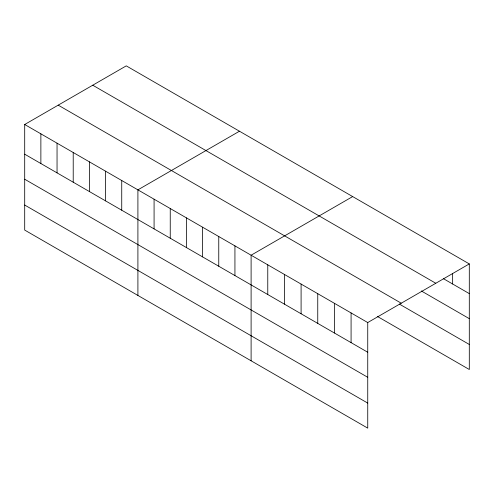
<?xml version="1.0" encoding="UTF-8"?>
<svg xmlns="http://www.w3.org/2000/svg" width="494" height="494" viewBox="0 0 494 494"><rect width="100%" height="100%" fill="white"/><g stroke="black" fill="none" stroke-linecap="round" stroke-linejoin="round"><path stroke-width="0.74" d="M24.7 124.5L367.74 322.551L367.74 428.137L24.7 230.081L24.7 124.5L126.26 65.863L469.3 263.92L469.3 369.5L377.323 316.401M239.46 131.225L137.906 189.857L137.906 295.437M352.667 196.581L251.106 255.213L251.106 360.799M367.74 322.551L469.3 263.92M443.309 278.61L469.3 293.615M92.742 85.215L435.788 283.266M421.314 290.954L469.3 318.655M58.212 105.148L401.258 303.205M399.319 304.057L469.3 344.46M24.7 154.196L367.74 352.247M24.7 179.236L367.74 377.293M24.7 205.041L367.74 403.092M452.64 273.336L452.64 283.994M351.08 312.93L351.08 342.626M334.419 303.31L334.419 333.012M317.753 293.695L317.753 323.391M301.093 284.075L301.093 313.77M284.433 274.454L284.433 304.15M267.767 264.833L267.767 294.529M234.934 245.876L234.934 275.572M218.762 236.54L218.762 266.235M202.589 227.203L202.589 256.899M186.417 217.866L186.417 247.562M170.245 208.53L170.245 238.225M154.079 199.193L154.079 228.889M121.734 180.52L121.734 210.216M105.562 171.183L105.562 200.879M89.389 161.847L89.389 191.542M73.217 152.51L73.217 182.206M57.045 143.174L57.045 172.869M40.872 133.837L40.872 163.533"/></g></svg>
